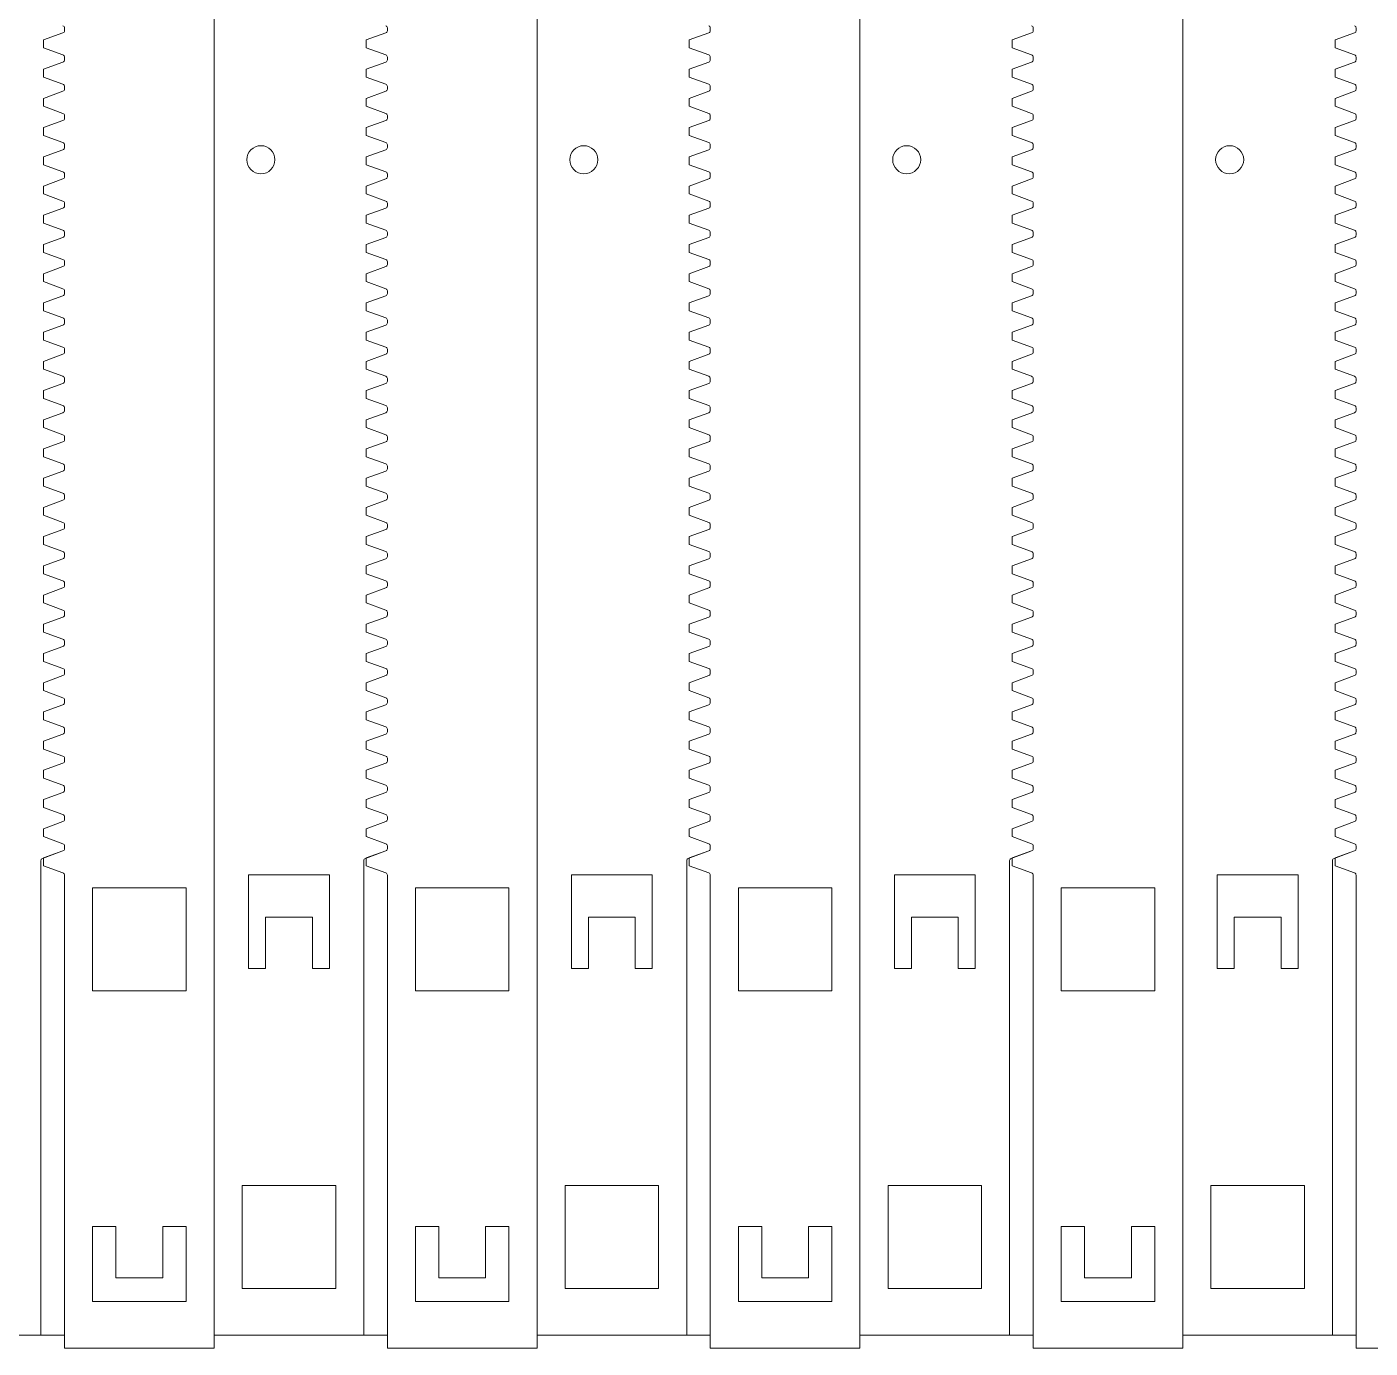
# Model space of a CAD drawing. Header units: millimetres. Extents: x -296 to 291, y -146 to 138.
# Drawn here: x -5.2 to 138.4, y -146 to -4.7 of the extents above; entities that cross this region are included whole.
import ezdxf

# ---------------------------------------------------------------- set-up
doc = ezdxf.new("R2010")
doc.units = ezdxf.units.MM
doc.header["$MEASUREMENT"] = 0
doc.layers.add('Layer 1', color=7, linetype='Continuous')

msp = doc.modelspace()

# ---------------------------------------------------------------- linework, layer by layer
at = {"layer": 'Layer 1', "color": 114, "lineweight": 9}
for points in [[(14.8692, -144.6025), (14.8692, 137.7001)], [(49.3887, -144.6025), (49.3887, 137.7001)], [(83.9082, -144.6025), (83.9082, 137.7001)], [(118.4277, -144.6025), (118.4277, 137.7001)], [(-1.2953, -7.7539), (-3.3808, -6.9948), (-3.3808, -6.152), (-1.2953, -5.3929)], [(-1.1308, -5.158), (-1.1308, -4.866)], [(33.2242, -7.7539), (31.1387, -6.9948), (31.1387, -6.152), (33.2242, -5.3929)], [(33.3887, -5.158), (33.3887, -4.866)], [(67.7437, -7.7539), (65.6582, -6.9948), (65.6582, -6.152), (67.7437, -5.3929)], [(67.9082, -5.158), (67.9082, -4.866)], [(102.2632, -7.7539), (100.1777, -6.9948), (100.1777, -6.152), (102.2632, -5.3929)], [(102.4277, -5.158), (102.4277, -4.866)], [(136.7827, -7.7539), (134.6972, -6.9948), (134.6972, -6.152), (136.7827, -5.3929)], [(136.9472, -5.158), (136.9472, -4.866)], [(-1.2953, -10.8767), (-3.3808, -10.1176), (-3.3808, -9.2748), (-1.2953, -8.5157)], [(-1.1308, -8.2808), (-1.1308, -7.9888)], [(33.2242, -10.8767), (31.1387, -10.1176), (31.1387, -9.2748), (33.2242, -8.5157)], [(33.3887, -8.2808), (33.3887, -7.9888)], [(67.7437, -10.8767), (65.6582, -10.1176), (65.6582, -9.2748), (67.7437, -8.5157)], [(67.9082, -8.2808), (67.9082, -7.9888)], [(102.2632, -10.8767), (100.1777, -10.1176), (100.1777, -9.2748), (102.2632, -8.5157)], [(102.4277, -8.2808), (102.4277, -7.9888)], [(136.7827, -10.8767), (134.6972, -10.1176), (134.6972, -9.2748), (136.7827, -8.5157)], [(136.9472, -8.2808), (136.9472, -7.9888)], [(-1.1308, -11.4036), (-1.1308, -11.1116)], [(33.3887, -11.4036), (33.3887, -11.1116)], [(67.9082, -11.4036), (67.9082, -11.1116)], [(102.4277, -11.4036), (102.4277, -11.1116)], [(136.9472, -11.4036), (136.9472, -11.1116)], [(-1.2953, -13.9995), (-3.3808, -13.2404), (-3.3808, -12.3976), (-1.2953, -11.6385)], [(33.2242, -13.9995), (31.1387, -13.2404), (31.1387, -12.3976), (33.2242, -11.6385)], [(67.7437, -13.9995), (65.6582, -13.2404), (65.6582, -12.3976), (67.7437, -11.6385)], [(102.2632, -13.9995), (100.1777, -13.2404), (100.1777, -12.3976), (102.2632, -11.6385)], [(136.7827, -13.9995), (134.6972, -13.2404), (134.6972, -12.3976), (136.7827, -11.6385)], [(-1.1308, -14.5264), (-1.1308, -14.2344)], [(33.3887, -14.5264), (33.3887, -14.2344)], [(67.9082, -14.5264), (67.9082, -14.2344)], [(102.4277, -14.5264), (102.4277, -14.2344)], [(136.9472, -14.5264), (136.9472, -14.2344)], [(-1.2953, -17.1223), (-3.3808, -16.3633), (-3.3808, -15.5204), (-1.2953, -14.7613)], [(33.2242, -17.1223), (31.1387, -16.3633), (31.1387, -15.5204), (33.2242, -14.7613)], [(67.7437, -17.1223), (65.6582, -16.3633), (65.6582, -15.5204), (67.7437, -14.7613)], [(102.2632, -17.1223), (100.1777, -16.3633), (100.1777, -15.5204), (102.2632, -14.7613)], [(136.7827, -17.1223), (134.6972, -16.3633), (134.6972, -15.5204), (136.7827, -14.7613)], [(-1.2953, -20.2451), (-3.3808, -19.4861), (-3.3808, -18.6432), (-1.2953, -17.8841)], [(-1.1308, -17.6492), (-1.1308, -17.3572)], [(33.2242, -20.2451), (31.1387, -19.4861), (31.1387, -18.6432), (33.2242, -17.8841)], [(33.3887, -17.6492), (33.3887, -17.3572)], [(67.7437, -20.2451), (65.6582, -19.4861), (65.6582, -18.6432), (67.7437, -17.8841)], [(67.9082, -17.6492), (67.9082, -17.3572)], [(102.2632, -20.2451), (100.1777, -19.4861), (100.1777, -18.6432), (102.2632, -17.8841)], [(102.4277, -17.6492), (102.4277, -17.3572)], [(136.7827, -20.2451), (134.6972, -19.4861), (134.6972, -18.6432), (136.7827, -17.8841)], [(136.9472, -17.6492), (136.9472, -17.3572)], [(-1.2953, -23.3679), (-3.3808, -22.6089), (-3.3808, -21.766), (-1.2953, -21.007)], [(-1.1308, -20.772), (-1.1308, -20.48)], [(33.2242, -23.3679), (31.1387, -22.6089), (31.1387, -21.766), (33.2242, -21.007)], [(33.3887, -20.772), (33.3887, -20.48)], [(67.7437, -23.3679), (65.6582, -22.6089), (65.6582, -21.766), (67.7437, -21.007)], [(67.9082, -20.772), (67.9082, -20.48)], [(102.2632, -23.3679), (100.1777, -22.6089), (100.1777, -21.766), (102.2632, -21.007)], [(102.4277, -20.772), (102.4277, -20.48)], [(136.7827, -23.3679), (134.6972, -22.6089), (134.6972, -21.766), (136.7827, -21.007)], [(136.9472, -20.772), (136.9472, -20.48)], [(-1.2953, -26.4907), (-3.3808, -25.7317), (-3.3808, -24.8888), (-1.2953, -24.1298)], [(-1.1308, -23.8948), (-1.1308, -23.6029)], [(33.2242, -26.4907), (31.1387, -25.7317), (31.1387, -24.8888), (33.2242, -24.1298)], [(33.3887, -23.8948), (33.3887, -23.6029)], [(67.7437, -26.4907), (65.6582, -25.7317), (65.6582, -24.8888), (67.7437, -24.1298)], [(67.9082, -23.8948), (67.9082, -23.6029)], [(102.2632, -26.4907), (100.1777, -25.7317), (100.1777, -24.8888), (102.2632, -24.1298)], [(102.4277, -23.8948), (102.4277, -23.6029)], [(136.7827, -26.4907), (134.6972, -25.7317), (134.6972, -24.8888), (136.7827, -24.1298)], [(136.9472, -23.8948), (136.9472, -23.6029)], [(-1.2953, -29.6135), (-3.3808, -28.8545), (-3.3808, -28.0116), (-1.2953, -27.2526)], [(-1.1308, -27.0176), (-1.1308, -26.7257)], [(33.2242, -29.6135), (31.1387, -28.8545), (31.1387, -28.0116), (33.2242, -27.2526)], [(33.3887, -27.0176), (33.3887, -26.7257)], [(67.7437, -29.6135), (65.6582, -28.8545), (65.6582, -28.0116), (67.7437, -27.2526)], [(67.9082, -27.0176), (67.9082, -26.7257)], [(102.2632, -29.6135), (100.1777, -28.8545), (100.1777, -28.0116), (102.2632, -27.2526)], [(102.4277, -27.0176), (102.4277, -26.7257)], [(136.7827, -29.6135), (134.6972, -28.8545), (134.6972, -28.0116), (136.7827, -27.2526)], [(136.9472, -27.0176), (136.9472, -26.7257)], [(-1.1308, -30.1405), (-1.1308, -29.8485)], [(33.3887, -30.1405), (33.3887, -29.8485)], [(67.9082, -30.1405), (67.9082, -29.8485)], [(102.4277, -30.1405), (102.4277, -29.8485)], [(136.9472, -30.1405), (136.9472, -29.8485)], [(-1.2953, -32.7364), (-3.3808, -31.9773), (-3.3808, -31.1344), (-1.2953, -30.3754)], [(33.2242, -32.7364), (31.1387, -31.9773), (31.1387, -31.1344), (33.2242, -30.3754)], [(67.7437, -32.7364), (65.6582, -31.9773), (65.6582, -31.1344), (67.7437, -30.3754)], [(102.2632, -32.7364), (100.1777, -31.9773), (100.1777, -31.1344), (102.2632, -30.3754)], [(136.7827, -32.7364), (134.6972, -31.9773), (134.6972, -31.1344), (136.7827, -30.3754)], [(-1.1308, -33.2633), (-1.1308, -32.9713)], [(33.3887, -33.2633), (33.3887, -32.9713)], [(67.9082, -33.2633), (67.9082, -32.9713)], [(102.4277, -33.2633), (102.4277, -32.9713)], [(136.9472, -33.2633), (136.9472, -32.9713)], [(-1.2953, -35.8592), (-3.3808, -35.1001), (-3.3808, -34.2572), (-1.2953, -33.4982)], [(33.2242, -35.8592), (31.1387, -35.1001), (31.1387, -34.2572), (33.2242, -33.4982)], [(67.7437, -35.8592), (65.6582, -35.1001), (65.6582, -34.2572), (67.7437, -33.4982)], [(102.2632, -35.8592), (100.1777, -35.1001), (100.1777, -34.2572), (102.2632, -33.4982)], [(136.7827, -35.8592), (134.6972, -35.1001), (134.6972, -34.2572), (136.7827, -33.4982)], [(-1.2953, -38.982), (-3.3808, -38.2229), (-3.3808, -37.38), (-1.2953, -36.621)], [(-1.1308, -36.3861), (-1.1308, -36.0941)], [(33.2242, -38.982), (31.1387, -38.2229), (31.1387, -37.38), (33.2242, -36.621)], [(33.3887, -36.3861), (33.3887, -36.0941)], [(67.7437, -38.982), (65.6582, -38.2229), (65.6582, -37.38), (67.7437, -36.621)], [(67.9082, -36.3861), (67.9082, -36.0941)], [(102.2632, -38.982), (100.1777, -38.2229), (100.1777, -37.38), (102.2632, -36.621)], [(102.4277, -36.3861), (102.4277, -36.0941)], [(136.7827, -38.982), (134.6972, -38.2229), (134.6972, -37.38), (136.7827, -36.621)], [(136.9472, -36.3861), (136.9472, -36.0941)], [(-1.2953, -42.1048), (-3.3808, -41.3457), (-3.3808, -40.5029), (-1.2953, -39.7438)], [(-1.1308, -39.5089), (-1.1308, -39.2169)], [(33.2242, -42.1048), (31.1387, -41.3457), (31.1387, -40.5029), (33.2242, -39.7438)], [(33.3887, -39.5089), (33.3887, -39.2169)], [(67.7437, -42.1048), (65.6582, -41.3457), (65.6582, -40.5029), (67.7437, -39.7438)], [(67.9082, -39.5089), (67.9082, -39.2169)], [(102.2632, -42.1048), (100.1777, -41.3457), (100.1777, -40.5029), (102.2632, -39.7438)], [(102.4277, -39.5089), (102.4277, -39.2169)], [(136.7827, -42.1048), (134.6972, -41.3457), (134.6972, -40.5029), (136.7827, -39.7438)], [(136.9472, -39.5089), (136.9472, -39.2169)], [(-1.2953, -45.2276), (-3.3808, -44.4685), (-3.3808, -43.6257), (-1.2953, -42.8666)], [(-1.1308, -42.6317), (-1.1308, -42.3397)], [(33.2242, -45.2276), (31.1387, -44.4685), (31.1387, -43.6257), (33.2242, -42.8666)], [(33.3887, -42.6317), (33.3887, -42.3397)], [(67.7437, -45.2276), (65.6582, -44.4685), (65.6582, -43.6257), (67.7437, -42.8666)], [(67.9082, -42.6317), (67.9082, -42.3397)], [(102.2632, -45.2276), (100.1777, -44.4685), (100.1777, -43.6257), (102.2632, -42.8666)], [(102.4277, -42.6317), (102.4277, -42.3397)], [(136.7827, -45.2276), (134.6972, -44.4685), (134.6972, -43.6257), (136.7827, -42.8666)], [(136.9472, -42.6317), (136.9472, -42.3397)], [(-1.1308, -45.7545), (-1.1308, -45.4625)], [(33.3887, -45.7545), (33.3887, -45.4625)], [(67.9082, -45.7545), (67.9082, -45.4625)], [(102.4277, -45.7545), (102.4277, -45.4625)], [(136.9472, -45.7545), (136.9472, -45.4625)], [(-1.2953, -48.3504), (-3.3808, -47.5913), (-3.3808, -46.7485), (-1.2953, -45.9894)], [(33.2242, -48.3504), (31.1387, -47.5913), (31.1387, -46.7485), (33.2242, -45.9894)], [(67.7437, -48.3504), (65.6582, -47.5913), (65.6582, -46.7485), (67.7437, -45.9894)], [(102.2632, -48.3504), (100.1777, -47.5913), (100.1777, -46.7485), (102.2632, -45.9894)], [(136.7827, -48.3504), (134.6972, -47.5913), (134.6972, -46.7485), (136.7827, -45.9894)], [(-1.1308, -48.8773), (-1.1308, -48.5853)], [(33.3887, -48.8773), (33.3887, -48.5853)], [(67.9082, -48.8773), (67.9082, -48.5853)], [(102.4277, -48.8773), (102.4277, -48.5853)], [(136.9472, -48.8773), (136.9472, -48.5853)], [(-1.2953, -51.4732), (-3.3808, -50.7141), (-3.3808, -49.8713), (-1.2953, -49.1122)], [(33.2242, -51.4732), (31.1387, -50.7141), (31.1387, -49.8713), (33.2242, -49.1122)], [(67.7437, -51.4732), (65.6582, -50.7141), (65.6582, -49.8713), (67.7437, -49.1122)], [(102.2632, -51.4732), (100.1777, -50.7141), (100.1777, -49.8713), (102.2632, -49.1122)], [(136.7827, -51.4732), (134.6972, -50.7141), (134.6972, -49.8713), (136.7827, -49.1122)], [(-1.2953, -54.596), (-3.3808, -53.8369), (-3.3808, -52.9941), (-1.2953, -52.235)], [(-1.1308, -52.0001), (-1.1308, -51.7081)], [(33.2242, -54.596), (31.1387, -53.8369), (31.1387, -52.9941), (33.2242, -52.235)], [(33.3887, -52.0001), (33.3887, -51.7081)], [(67.7437, -54.596), (65.6582, -53.8369), (65.6582, -52.9941), (67.7437, -52.235)], [(67.9082, -52.0001), (67.9082, -51.7081)], [(102.2632, -54.596), (100.1777, -53.8369), (100.1777, -52.9941), (102.2632, -52.235)], [(102.4277, -52.0001), (102.4277, -51.7081)], [(136.7827, -54.596), (134.6972, -53.8369), (134.6972, -52.9941), (136.7827, -52.235)], [(136.9472, -52.0001), (136.9472, -51.7081)], [(-1.2953, -57.7188), (-3.3808, -56.9597), (-3.3808, -56.1169), (-1.2953, -55.3578)], [(-1.1308, -55.1229), (-1.1308, -54.8309)], [(33.2242, -57.7188), (31.1387, -56.9597), (31.1387, -56.1169), (33.2242, -55.3578)], [(33.3887, -55.1229), (33.3887, -54.8309)], [(67.7437, -57.7188), (65.6582, -56.9597), (65.6582, -56.1169), (67.7437, -55.3578)], [(67.9082, -55.1229), (67.9082, -54.8309)], [(102.2632, -57.7188), (100.1777, -56.9597), (100.1777, -56.1169), (102.2632, -55.3578)], [(102.4277, -55.1229), (102.4277, -54.8309)], [(136.7827, -57.7188), (134.6972, -56.9597), (134.6972, -56.1169), (136.7827, -55.3578)], [(136.9472, -55.1229), (136.9472, -54.8309)], [(-1.2953, -60.8416), (-3.3808, -60.0826), (-3.3808, -59.2397), (-1.2953, -58.4806)], [(-1.1308, -58.2457), (-1.1308, -57.9537)], [(33.2242, -60.8416), (31.1387, -60.0826), (31.1387, -59.2397), (33.2242, -58.4806)], [(33.3887, -58.2457), (33.3887, -57.9537)], [(67.7437, -60.8416), (65.6582, -60.0826), (65.6582, -59.2397), (67.7437, -58.4806)], [(67.9082, -58.2457), (67.9082, -57.9537)], [(102.2632, -60.8416), (100.1777, -60.0826), (100.1777, -59.2397), (102.2632, -58.4806)], [(102.4277, -58.2457), (102.4277, -57.9537)], [(136.7827, -60.8416), (134.6972, -60.0826), (134.6972, -59.2397), (136.7827, -58.4806)], [(136.9472, -58.2457), (136.9472, -57.9537)], [(-1.2953, -63.9644), (-3.3808, -63.2054), (-3.3808, -62.3625), (-1.2953, -61.6034)], [(-1.1308, -61.3685), (-1.1308, -61.0765)], [(33.2242, -63.9644), (31.1387, -63.2054), (31.1387, -62.3625), (33.2242, -61.6034)], [(33.3887, -61.3685), (33.3887, -61.0765)], [(67.7437, -63.9644), (65.6582, -63.2054), (65.6582, -62.3625), (67.7437, -61.6034)], [(67.9082, -61.3685), (67.9082, -61.0765)], [(102.2632, -63.9644), (100.1777, -63.2054), (100.1777, -62.3625), (102.2632, -61.6034)], [(102.4277, -61.3685), (102.4277, -61.0765)], [(136.7827, -63.9644), (134.6972, -63.2054), (134.6972, -62.3625), (136.7827, -61.6034)], [(136.9472, -61.3685), (136.9472, -61.0765)], [(-1.1308, -64.4913), (-1.1308, -64.1993)], [(33.3887, -64.4913), (33.3887, -64.1993)], [(67.9082, -64.4913), (67.9082, -64.1993)], [(102.4277, -64.4913), (102.4277, -64.1993)], [(136.9472, -64.4913), (136.9472, -64.1993)], [(-1.2953, -67.0872), (-3.3808, -66.3282), (-3.3808, -65.4853), (-1.2953, -64.7263)], [(33.2242, -67.0872), (31.1387, -66.3282), (31.1387, -65.4853), (33.2242, -64.7263)], [(67.7437, -67.0872), (65.6582, -66.3282), (65.6582, -65.4853), (67.7437, -64.7263)], [(102.2632, -67.0872), (100.1777, -66.3282), (100.1777, -65.4853), (102.2632, -64.7263)], [(136.7827, -67.0872), (134.6972, -66.3282), (134.6972, -65.4853), (136.7827, -64.7263)], [(-1.1308, -67.6141), (-1.1308, -67.3222)], [(33.3887, -67.6141), (33.3887, -67.3222)], [(67.9082, -67.6141), (67.9082, -67.3222)], [(102.4277, -67.6141), (102.4277, -67.3222)], [(136.9472, -67.6141), (136.9472, -67.3222)], [(-1.2953, -70.21), (-3.3808, -69.451), (-3.3808, -68.6081), (-1.2953, -67.8491)], [(33.2242, -70.21), (31.1387, -69.451), (31.1387, -68.6081), (33.2242, -67.8491)], [(67.7437, -70.21), (65.6582, -69.451), (65.6582, -68.6081), (67.7437, -67.8491)], [(102.2632, -70.21), (100.1777, -69.451), (100.1777, -68.6081), (102.2632, -67.8491)], [(136.7827, -70.21), (134.6972, -69.451), (134.6972, -68.6081), (136.7827, -67.8491)], [(-1.2953, -73.3328), (-3.3808, -72.5738), (-3.3808, -71.7309), (-1.2953, -70.9719)], [(-1.1308, -70.7369), (-1.1308, -70.445)], [(33.2242, -73.3328), (31.1387, -72.5738), (31.1387, -71.7309), (33.2242, -70.9719)], [(33.3887, -70.7369), (33.3887, -70.445)], [(67.7437, -73.3328), (65.6582, -72.5738), (65.6582, -71.7309), (67.7437, -70.9719)], [(67.9082, -70.7369), (67.9082, -70.445)], [(102.2632, -73.3328), (100.1777, -72.5738), (100.1777, -71.7309), (102.2632, -70.9719)], [(102.4277, -70.7369), (102.4277, -70.445)], [(136.7827, -73.3328), (134.6972, -72.5738), (134.6972, -71.7309), (136.7827, -70.9719)], [(136.9472, -70.7369), (136.9472, -70.445)], [(-1.2953, -76.4557), (-3.3808, -75.6966), (-3.3808, -74.8537), (-1.2953, -74.0947)], [(-1.1308, -73.8597), (-1.1308, -73.5678)], [(33.2242, -76.4557), (31.1387, -75.6966), (31.1387, -74.8537), (33.2242, -74.0947)], [(33.3887, -73.8597), (33.3887, -73.5678)], [(67.7437, -76.4557), (65.6582, -75.6966), (65.6582, -74.8537), (67.7437, -74.0947)], [(67.9082, -73.8597), (67.9082, -73.5678)], [(102.2632, -76.4557), (100.1777, -75.6966), (100.1777, -74.8537), (102.2632, -74.0947)], [(102.4277, -73.8597), (102.4277, -73.5678)], [(136.7827, -76.4557), (134.6972, -75.6966), (134.6972, -74.8537), (136.7827, -74.0947)], [(136.9472, -73.8597), (136.9472, -73.5678)], [(-1.2953, -79.5785), (-3.3808, -78.8194), (-3.3808, -77.9765), (-1.2953, -77.2175)], [(-1.1308, -76.9826), (-1.1308, -76.6906)], [(33.2242, -79.5785), (31.1387, -78.8194), (31.1387, -77.9765), (33.2242, -77.2175)], [(33.3887, -76.9826), (33.3887, -76.6906)], [(67.7437, -79.5785), (65.6582, -78.8194), (65.6582, -77.9765), (67.7437, -77.2175)], [(67.9082, -76.9826), (67.9082, -76.6906)], [(102.2632, -79.5785), (100.1777, -78.8194), (100.1777, -77.9765), (102.2632, -77.2175)], [(102.4277, -76.9826), (102.4277, -76.6906)], [(136.7827, -79.5785), (134.6972, -78.8194), (134.6972, -77.9765), (136.7827, -77.2175)], [(136.9472, -76.9826), (136.9472, -76.6906)], [(-1.2953, -82.7013), (-3.3808, -81.9422), (-3.3808, -81.0993), (-1.2953, -80.3403)], [(-1.1308, -80.1054), (-1.1308, -79.8134)], [(33.2242, -82.7013), (31.1387, -81.9422), (31.1387, -81.0993), (33.2242, -80.3403)], [(33.3887, -80.1054), (33.3887, -79.8134)], [(67.7437, -82.7013), (65.6582, -81.9422), (65.6582, -81.0993), (67.7437, -80.3403)], [(67.9082, -80.1054), (67.9082, -79.8134)], [(102.2632, -82.7013), (100.1777, -81.9422), (100.1777, -81.0993), (102.2632, -80.3403)], [(102.4277, -80.1054), (102.4277, -79.8134)], [(136.7827, -82.7013), (134.6972, -81.9422), (134.6972, -81.0993), (136.7827, -80.3403)], [(136.9472, -80.1054), (136.9472, -79.8134)], [(-1.1308, -83.2282), (-1.1308, -82.9362)], [(33.3887, -83.2282), (33.3887, -82.9362)], [(67.9082, -83.2282), (67.9082, -82.9362)], [(102.4277, -83.2282), (102.4277, -82.9362)], [(136.9472, -83.2282), (136.9472, -82.9362)], [(-1.2953, -85.8241), (-3.3808, -85.065), (-3.3808, -84.2222), (-1.2953, -83.4631)], [(33.2242, -85.8241), (31.1387, -85.065), (31.1387, -84.2222), (33.2242, -83.4631)], [(67.7437, -85.8241), (65.6582, -85.065), (65.6582, -84.2222), (67.7437, -83.4631)], [(102.2632, -85.8241), (100.1777, -85.065), (100.1777, -84.2222), (102.2632, -83.4631)], [(136.7827, -85.8241), (134.6972, -85.065), (134.6972, -84.2222), (136.7827, -83.4631)], [(-1.1308, -86.351), (-1.1308, -86.059)], [(33.3887, -86.351), (33.3887, -86.059)], [(67.9082, -86.351), (67.9082, -86.059)], [(102.4277, -86.351), (102.4277, -86.059)], [(136.9472, -86.351), (136.9472, -86.059)], [(-1.2953, -88.9469), (-3.3808, -88.1878), (-3.3808, -87.345), (-1.2953, -86.5859)], [(33.2242, -88.9469), (31.1387, -88.1878), (31.1387, -87.345), (33.2242, -86.5859)], [(67.7437, -88.9469), (65.6582, -88.1878), (65.6582, -87.345), (67.7437, -86.5859)], [(102.2632, -88.9469), (100.1777, -88.1878), (100.1777, -87.345), (102.2632, -86.5859)], [(136.7827, -88.9469), (134.6972, -88.1878), (134.6972, -87.345), (136.7827, -86.5859)], [(-1.2953, -92.0697), (-3.3808, -91.3106), (-3.3808, -90.4678), (-1.2953, -89.7087)], [(-1.1308, -89.4738), (-1.1308, -89.1818)], [(33.2242, -92.0697), (31.1387, -91.3106), (31.1387, -90.4678), (33.2242, -89.7087)], [(33.3887, -89.4738), (33.3887, -89.1818)], [(67.7437, -92.0697), (65.6582, -91.3106), (65.6582, -90.4678), (67.7437, -89.7087)], [(67.9082, -89.4738), (67.9082, -89.1818)], [(102.2632, -92.0697), (100.1777, -91.3106), (100.1777, -90.4678), (102.2632, -89.7087)], [(102.4277, -89.4738), (102.4277, -89.1818)], [(136.7827, -92.0697), (134.6972, -91.3106), (134.6972, -90.4678), (136.7827, -89.7087)], [(136.9472, -89.4738), (136.9472, -89.1818)], [(-1.4003, -92.8726), (-3.4857, -93.6316)], [(-1.2953, -95.1925), (-3.3808, -94.4334), (-3.3808, -93.5906), (-1.2953, -92.8315)], [(-1.1308, -92.5966), (-1.1308, -92.3046)], [(33.1192, -92.8726), (31.0338, -93.6316)], [(33.2242, -95.1925), (31.1387, -94.4334), (31.1387, -93.5906), (33.2242, -92.8315)], [(33.3887, -92.5966), (33.3887, -92.3046)], [(67.6387, -92.8726), (65.5533, -93.6316)], [(67.7437, -95.1925), (65.6582, -94.4334), (65.6582, -93.5906), (67.7437, -92.8315)], [(67.9082, -92.5966), (67.9082, -92.3046)], [(102.1582, -92.8726), (100.0728, -93.6316)], [(102.2632, -95.1925), (100.1777, -94.4334), (100.1777, -93.5906), (102.2632, -92.8315)], [(102.4277, -92.5966), (102.4277, -92.3046)], [(136.6777, -92.8726), (134.5923, -93.6316)], [(136.7827, -95.1925), (134.6972, -94.4334), (134.6972, -93.5906), (136.7827, -92.8315)], [(136.9472, -92.5966), (136.9472, -92.3046)], [(-3.6503, -93.8665), (-3.6503, -144.6025)], [(30.8692, -93.8665), (30.8692, -144.6025)], [(65.3887, -93.8665), (65.3887, -144.6025)], [(99.9082, -93.8665), (99.9082, -144.6025)], [(134.4277, -93.8665), (134.4277, -144.6025)], [(-1.1308, -145.9868), (-1.1308, -95.4274)], [(33.3887, -145.9868), (33.3887, -95.4274)], [(67.9082, -145.9868), (67.9082, -95.4274)], [(102.4277, -145.9868), (102.4277, -95.4274)], [(136.9472, -145.9868), (136.9472, -95.4274)], [(17.8692, -139.6025), (17.8692, -128.6025), (27.8692, -128.6025), (27.8692, -139.6025), (17.8692, -139.6025)], [(52.3887, -139.6025), (52.3887, -128.6025), (62.3887, -128.6025), (62.3887, -139.6025), (52.3887, -139.6025)], [(86.9082, -139.6025), (86.9082, -128.6025), (96.9082, -128.6025), (96.9082, -139.6025), (86.9082, -139.6025)], [(121.4277, -139.6025), (121.4277, -128.6025), (131.4277, -128.6025), (131.4277, -139.6025), (121.4277, -139.6025)], [(1.8692, -132.9847), (4.3692, -132.9847), (4.3692, -138.4847), (9.3692, -138.4847), (9.3692, -132.9847), (11.8692, -132.9847), (11.8692, -140.9847), (1.8692, -140.9847), (1.8692, -132.9847)], [(36.3887, -132.9847), (38.8887, -132.9847), (38.8887, -138.4847), (43.8887, -138.4847), (43.8887, -132.9847), (46.3887, -132.9847), (46.3887, -140.9847), (36.3887, -140.9847), (36.3887, -132.9847)], [(70.9082, -132.9847), (73.4082, -132.9847), (73.4082, -138.4847), (78.4082, -138.4847), (78.4082, -132.9847), (80.9082, -132.9847), (80.9082, -140.9847), (70.9082, -140.9847), (70.9082, -132.9847)], [(105.4277, -132.9847), (107.9277, -132.9847), (107.9277, -138.4847), (112.9277, -138.4847), (112.9277, -132.9847), (115.4277, -132.9847), (115.4277, -140.9847), (105.4277, -140.9847), (105.4277, -132.9847)]]:
    msp.add_lwpolyline(points, dxfattribs=at)
at = {"layer": 'Layer 1', "color": 240, "lineweight": 9}
for points in [[(25.3692, -99.9017), (25.3692, -105.4017), (27.1887, -105.4017), (27.1887, -95.4017), (18.5498, -95.4017), (18.5498, -105.4017), (20.3692, -105.4017), (20.3692, -99.9017), (25.3692, -99.9017)], [(59.8887, -99.9017), (59.8887, -105.4017), (61.7082, -105.4017), (61.7082, -95.4017), (53.0693, -95.4017), (53.0693, -105.4017), (54.8887, -105.4017), (54.8887, -99.9017), (59.8887, -99.9017)], [(94.4082, -99.9017), (94.4082, -105.4017), (96.2277, -105.4017), (96.2277, -95.4017), (87.5888, -95.4017), (87.5888, -105.4017), (89.4082, -105.4017), (89.4082, -99.9017), (94.4082, -99.9017)], [(128.9277, -99.9017), (128.9277, -105.4017), (130.7472, -105.4017), (130.7472, -95.4017), (122.1083, -95.4017), (122.1083, -105.4017), (123.9277, -105.4017), (123.9277, -99.9017), (128.9277, -99.9017)], [(11.8692, -96.7837), (1.8692, -96.7837), (1.8692, -107.7837), (11.8692, -107.7837), (11.8692, -96.7837)], [(46.3887, -96.7837), (36.3887, -96.7837), (36.3887, -107.7837), (46.3887, -107.7837), (46.3887, -96.7837)], [(80.9082, -96.7837), (70.9082, -96.7837), (70.9082, -107.7837), (80.9082, -107.7837), (80.9082, -96.7837)], [(115.4277, -96.7837), (105.4277, -96.7837), (105.4277, -107.7837), (115.4277, -107.7837), (115.4277, -96.7837)]]:
    msp.add_lwpolyline(points, dxfattribs=at)
at = {"layer": 'Layer 1', "color": 175, "lineweight": 18}
msp.add_lwpolyline([(152.9472, -145.9868), (136.9472, -145.9868), (136.9472, -144.6025), (118.4277, -144.6025), (118.4277, -145.9868), (102.4277, -145.9868), (102.4277, -144.6025), (83.9082, -144.6025), (83.9082, -145.9868), (67.9082, -145.9868), (67.9082, -144.6025), (49.3887, -144.6025), (49.3887, -145.9868), (33.3887, -145.9868), (33.3887, -144.6025), (14.8692, -144.6025), (14.8692, -145.9868), (-1.1308, -145.9868), (-1.1308, -144.6025), (-19.6503, -144.6025)], dxfattribs=at)
at = {"layer": 'Layer 1', "color": 114, "lineweight": 9}
for points in [[(-1.1308, -4.866), (-1.1306, -4.7609), (-1.1964, -4.667), (-1.2953, -4.6311)], [(-1.2953, -5.3929), (-1.1964, -5.357), (-1.1306, -5.2631), (-1.1308, -5.158)], [(33.3887, -4.866), (33.3889, -4.7609), (33.3231, -4.667), (33.2242, -4.6311)], [(33.2242, -5.3929), (33.3231, -5.357), (33.3889, -5.2631), (33.3887, -5.158)], [(67.9082, -4.866), (67.9084, -4.7609), (67.8426, -4.667), (67.7437, -4.6311)], [(67.7437, -5.3929), (67.8426, -5.357), (67.9084, -5.2631), (67.9082, -5.158)], [(102.4277, -4.866), (102.4279, -4.7609), (102.3621, -4.667), (102.2632, -4.6311)], [(102.2632, -5.3929), (102.3621, -5.357), (102.4279, -5.2631), (102.4277, -5.158)], [(136.9472, -4.866), (136.9474, -4.7609), (136.8816, -4.667), (136.7827, -4.6311)], [(136.7827, -5.3929), (136.8816, -5.357), (136.9474, -5.2631), (136.9472, -5.158)], [(-1.1308, -7.9888), (-1.1306, -7.8837), (-1.1964, -7.7898), (-1.2953, -7.7539)], [(-1.2953, -8.5157), (-1.1964, -8.4798), (-1.1306, -8.3859), (-1.1308, -8.2808)], [(33.3887, -7.9888), (33.3889, -7.8837), (33.3231, -7.7898), (33.2242, -7.7539)], [(33.2242, -8.5157), (33.3231, -8.4798), (33.3889, -8.3859), (33.3887, -8.2808)], [(67.9082, -7.9888), (67.9084, -7.8837), (67.8426, -7.7898), (67.7437, -7.7539)], [(67.7437, -8.5157), (67.8426, -8.4798), (67.9084, -8.3859), (67.9082, -8.2808)], [(102.4277, -7.9888), (102.4279, -7.8837), (102.3621, -7.7898), (102.2632, -7.7539)], [(102.2632, -8.5157), (102.3621, -8.4798), (102.4279, -8.3859), (102.4277, -8.2808)], [(136.9472, -7.9888), (136.9474, -7.8837), (136.8816, -7.7898), (136.7827, -7.7539)], [(136.7827, -8.5157), (136.8816, -8.4798), (136.9474, -8.3859), (136.9472, -8.2808)], [(-1.1308, -11.1116), (-1.1306, -11.0065), (-1.1964, -10.9127), (-1.2953, -10.8767)], [(-1.2953, -11.6385), (-1.1964, -11.6026), (-1.1306, -11.5087), (-1.1308, -11.4036)], [(33.3887, -11.1116), (33.3889, -11.0065), (33.3231, -10.9127), (33.2242, -10.8767)], [(33.2242, -11.6385), (33.3231, -11.6026), (33.3889, -11.5087), (33.3887, -11.4036)], [(67.9082, -11.1116), (67.9084, -11.0065), (67.8426, -10.9127), (67.7437, -10.8767)], [(67.7437, -11.6385), (67.8426, -11.6026), (67.9084, -11.5087), (67.9082, -11.4036)], [(102.4277, -11.1116), (102.4279, -11.0065), (102.3621, -10.9127), (102.2632, -10.8767)], [(102.2632, -11.6385), (102.3621, -11.6026), (102.4279, -11.5087), (102.4277, -11.4036)], [(136.9472, -11.1116), (136.9474, -11.0065), (136.8816, -10.9127), (136.7827, -10.8767)], [(136.7827, -11.6385), (136.8816, -11.6026), (136.9474, -11.5087), (136.9472, -11.4036)], [(-1.1308, -14.2344), (-1.1306, -14.1293), (-1.1964, -14.0355), (-1.2953, -13.9995)], [(33.3887, -14.2344), (33.3889, -14.1293), (33.3231, -14.0355), (33.2242, -13.9995)], [(67.9082, -14.2344), (67.9084, -14.1293), (67.8426, -14.0355), (67.7437, -13.9995)], [(102.4277, -14.2344), (102.4279, -14.1293), (102.3621, -14.0355), (102.2632, -13.9995)], [(136.9472, -14.2344), (136.9474, -14.1293), (136.8816, -14.0355), (136.7827, -13.9995)], [(-1.2953, -14.7613), (-1.1964, -14.7254), (-1.1306, -14.6315), (-1.1308, -14.5264)], [(33.2242, -14.7613), (33.3231, -14.7254), (33.3889, -14.6315), (33.3887, -14.5264)], [(67.7437, -14.7613), (67.8426, -14.7254), (67.9084, -14.6315), (67.9082, -14.5264)], [(102.2632, -14.7613), (102.3621, -14.7254), (102.4279, -14.6315), (102.4277, -14.5264)], [(136.7827, -14.7613), (136.8816, -14.7254), (136.9474, -14.6315), (136.9472, -14.5264)], [(-1.1308, -17.3572), (-1.1306, -17.2521), (-1.1964, -17.1583), (-1.2953, -17.1223)], [(33.3887, -17.3572), (33.3889, -17.2521), (33.3231, -17.1583), (33.2242, -17.1223)], [(67.9082, -17.3572), (67.9084, -17.2521), (67.8426, -17.1583), (67.7437, -17.1223)], [(102.4277, -17.3572), (102.4279, -17.2521), (102.3621, -17.1583), (102.2632, -17.1223)], [(136.9472, -17.3572), (136.9474, -17.2521), (136.8816, -17.1583), (136.7827, -17.1223)], [(-1.2953, -17.8841), (-1.1964, -17.8482), (-1.1306, -17.7543), (-1.1308, -17.6492)], [(33.2242, -17.8841), (33.3231, -17.8482), (33.3889, -17.7543), (33.3887, -17.6492)], [(67.7437, -17.8841), (67.8426, -17.8482), (67.9084, -17.7543), (67.9082, -17.6492)], [(102.2632, -17.8841), (102.3621, -17.8482), (102.4279, -17.7543), (102.4277, -17.6492)], [(136.7827, -17.8841), (136.8816, -17.8482), (136.9474, -17.7543), (136.9472, -17.6492)], [(-1.1308, -20.48), (-1.1306, -20.3749), (-1.1964, -20.2811), (-1.2953, -20.2451)], [(-1.2953, -21.007), (-1.1964, -20.971), (-1.1306, -20.8771), (-1.1308, -20.772)], [(33.3887, -20.48), (33.3889, -20.3749), (33.3231, -20.2811), (33.2242, -20.2451)], [(33.2242, -21.007), (33.3231, -20.971), (33.3889, -20.8771), (33.3887, -20.772)], [(67.9082, -20.48), (67.9084, -20.3749), (67.8426, -20.2811), (67.7437, -20.2451)], [(67.7437, -21.007), (67.8426, -20.971), (67.9084, -20.8771), (67.9082, -20.772)], [(102.4277, -20.48), (102.4279, -20.3749), (102.3621, -20.2811), (102.2632, -20.2451)], [(102.2632, -21.007), (102.3621, -20.971), (102.4279, -20.8771), (102.4277, -20.772)], [(136.9472, -20.48), (136.9474, -20.3749), (136.8816, -20.2811), (136.7827, -20.2451)], [(136.7827, -21.007), (136.8816, -20.971), (136.9474, -20.8771), (136.9472, -20.772)], [(-1.1308, -23.6029), (-1.1306, -23.4978), (-1.1964, -23.4039), (-1.2953, -23.3679)], [(-1.2953, -24.1298), (-1.1964, -24.0938), (-1.1306, -23.9999), (-1.1308, -23.8948)], [(33.3887, -23.6029), (33.3889, -23.4978), (33.3231, -23.4039), (33.2242, -23.3679)], [(33.2242, -24.1298), (33.3231, -24.0938), (33.3889, -23.9999), (33.3887, -23.8948)], [(67.9082, -23.6029), (67.9084, -23.4978), (67.8426, -23.4039), (67.7437, -23.3679)], [(67.7437, -24.1298), (67.8426, -24.0938), (67.9084, -23.9999), (67.9082, -23.8948)], [(102.4277, -23.6029), (102.4279, -23.4978), (102.3621, -23.4039), (102.2632, -23.3679)], [(102.2632, -24.1298), (102.3621, -24.0938), (102.4279, -23.9999), (102.4277, -23.8948)], [(136.9472, -23.6029), (136.9474, -23.4978), (136.8816, -23.4039), (136.7827, -23.3679)], [(136.7827, -24.1298), (136.8816, -24.0938), (136.9474, -23.9999), (136.9472, -23.8948)], [(-1.1308, -26.7257), (-1.1306, -26.6206), (-1.1964, -26.5267), (-1.2953, -26.4907)], [(-1.2953, -27.2526), (-1.1964, -27.2166), (-1.1306, -27.1227), (-1.1308, -27.0176)], [(33.3887, -26.7257), (33.3889, -26.6206), (33.3231, -26.5267), (33.2242, -26.4907)], [(33.2242, -27.2526), (33.3231, -27.2166), (33.3889, -27.1227), (33.3887, -27.0176)], [(67.9082, -26.7257), (67.9084, -26.6206), (67.8426, -26.5267), (67.7437, -26.4907)], [(67.7437, -27.2526), (67.8426, -27.2166), (67.9084, -27.1227), (67.9082, -27.0176)], [(102.4277, -26.7257), (102.4279, -26.6206), (102.3621, -26.5267), (102.2632, -26.4907)], [(102.2632, -27.2526), (102.3621, -27.2166), (102.4279, -27.1227), (102.4277, -27.0176)], [(136.9472, -26.7257), (136.9474, -26.6206), (136.8816, -26.5267), (136.7827, -26.4907)], [(136.7827, -27.2526), (136.8816, -27.2166), (136.9474, -27.1227), (136.9472, -27.0176)], [(-1.1308, -29.8485), (-1.1306, -29.7434), (-1.1964, -29.6495), (-1.2953, -29.6135)], [(-1.2953, -30.3754), (-1.1964, -30.3394), (-1.1306, -30.2456), (-1.1308, -30.1405)], [(33.3887, -29.8485), (33.3889, -29.7434), (33.3231, -29.6495), (33.2242, -29.6135)], [(33.2242, -30.3754), (33.3231, -30.3394), (33.3889, -30.2456), (33.3887, -30.1405)], [(67.9082, -29.8485), (67.9084, -29.7434), (67.8426, -29.6495), (67.7437, -29.6135)], [(67.7437, -30.3754), (67.8426, -30.3394), (67.9084, -30.2456), (67.9082, -30.1405)], [(102.4277, -29.8485), (102.4279, -29.7434), (102.3621, -29.6495), (102.2632, -29.6135)], [(102.2632, -30.3754), (102.3621, -30.3394), (102.4279, -30.2456), (102.4277, -30.1405)], [(136.9472, -29.8485), (136.9474, -29.7434), (136.8816, -29.6495), (136.7827, -29.6135)], [(136.7827, -30.3754), (136.8816, -30.3394), (136.9474, -30.2456), (136.9472, -30.1405)], [(-1.1308, -32.9713), (-1.1306, -32.8662), (-1.1964, -32.7723), (-1.2953, -32.7364)], [(33.3887, -32.9713), (33.3889, -32.8662), (33.3231, -32.7723), (33.2242, -32.7364)], [(67.9082, -32.9713), (67.9084, -32.8662), (67.8426, -32.7723), (67.7437, -32.7364)], [(102.4277, -32.9713), (102.4279, -32.8662), (102.3621, -32.7723), (102.2632, -32.7364)], [(136.9472, -32.9713), (136.9474, -32.8662), (136.8816, -32.7723), (136.7827, -32.7364)], [(-1.2953, -33.4982), (-1.1964, -33.4622), (-1.1306, -33.3684), (-1.1308, -33.2633)], [(33.2242, -33.4982), (33.3231, -33.4622), (33.3889, -33.3684), (33.3887, -33.2633)], [(67.7437, -33.4982), (67.8426, -33.4622), (67.9084, -33.3684), (67.9082, -33.2633)], [(102.2632, -33.4982), (102.3621, -33.4622), (102.4279, -33.3684), (102.4277, -33.2633)], [(136.7827, -33.4982), (136.8816, -33.4622), (136.9474, -33.3684), (136.9472, -33.2633)], [(-1.1308, -36.0941), (-1.1306, -35.989), (-1.1964, -35.8951), (-1.2953, -35.8592)], [(33.3887, -36.0941), (33.3889, -35.989), (33.3231, -35.8951), (33.2242, -35.8592)], [(67.9082, -36.0941), (67.9084, -35.989), (67.8426, -35.8951), (67.7437, -35.8592)], [(102.4277, -36.0941), (102.4279, -35.989), (102.3621, -35.8951), (102.2632, -35.8592)], [(136.9472, -36.0941), (136.9474, -35.989), (136.8816, -35.8951), (136.7827, -35.8592)], [(-1.2953, -36.621), (-1.1964, -36.585), (-1.1306, -36.4912), (-1.1308, -36.3861)], [(33.2242, -36.621), (33.3231, -36.585), (33.3889, -36.4912), (33.3887, -36.3861)], [(67.7437, -36.621), (67.8426, -36.585), (67.9084, -36.4912), (67.9082, -36.3861)], [(102.2632, -36.621), (102.3621, -36.585), (102.4279, -36.4912), (102.4277, -36.3861)], [(136.7827, -36.621), (136.8816, -36.585), (136.9474, -36.4912), (136.9472, -36.3861)], [(-1.1308, -39.2169), (-1.1306, -39.1118), (-1.1964, -39.0179), (-1.2953, -38.982)], [(-1.2953, -39.7438), (-1.1964, -39.7078), (-1.1306, -39.614), (-1.1308, -39.5089)], [(33.3887, -39.2169), (33.3889, -39.1118), (33.3231, -39.0179), (33.2242, -38.982)], [(33.2242, -39.7438), (33.3231, -39.7078), (33.3889, -39.614), (33.3887, -39.5089)], [(67.9082, -39.2169), (67.9084, -39.1118), (67.8426, -39.0179), (67.7437, -38.982)], [(67.7437, -39.7438), (67.8426, -39.7078), (67.9084, -39.614), (67.9082, -39.5089)], [(102.4277, -39.2169), (102.4279, -39.1118), (102.3621, -39.0179), (102.2632, -38.982)], [(102.2632, -39.7438), (102.3621, -39.7078), (102.4279, -39.614), (102.4277, -39.5089)], [(136.9472, -39.2169), (136.9474, -39.1118), (136.8816, -39.0179), (136.7827, -38.982)], [(136.7827, -39.7438), (136.8816, -39.7078), (136.9474, -39.614), (136.9472, -39.5089)], [(-1.1308, -42.3397), (-1.1306, -42.2346), (-1.1964, -42.1407), (-1.2953, -42.1048)], [(-1.2953, -42.8666), (-1.1964, -42.8307), (-1.1306, -42.7368), (-1.1308, -42.6317)], [(33.3887, -42.3397), (33.3889, -42.2346), (33.3231, -42.1407), (33.2242, -42.1048)], [(33.2242, -42.8666), (33.3231, -42.8307), (33.3889, -42.7368), (33.3887, -42.6317)], [(67.9082, -42.3397), (67.9084, -42.2346), (67.8426, -42.1407), (67.7437, -42.1048)], [(67.7437, -42.8666), (67.8426, -42.8307), (67.9084, -42.7368), (67.9082, -42.6317)], [(102.4277, -42.3397), (102.4279, -42.2346), (102.3621, -42.1407), (102.2632, -42.1048)], [(102.2632, -42.8666), (102.3621, -42.8307), (102.4279, -42.7368), (102.4277, -42.6317)], [(136.9472, -42.3397), (136.9474, -42.2346), (136.8816, -42.1407), (136.7827, -42.1048)], [(136.7827, -42.8666), (136.8816, -42.8307), (136.9474, -42.7368), (136.9472, -42.6317)], [(-1.1308, -45.4625), (-1.1306, -45.3574), (-1.1964, -45.2635), (-1.2953, -45.2276)], [(-1.2953, -45.9894), (-1.1964, -45.9535), (-1.1306, -45.8596), (-1.1308, -45.7545)], [(33.3887, -45.4625), (33.3889, -45.3574), (33.3231, -45.2635), (33.2242, -45.2276)], [(33.2242, -45.9894), (33.3231, -45.9535), (33.3889, -45.8596), (33.3887, -45.7545)], [(67.9082, -45.4625), (67.9084, -45.3574), (67.8426, -45.2635), (67.7437, -45.2276)], [(67.7437, -45.9894), (67.8426, -45.9535), (67.9084, -45.8596), (67.9082, -45.7545)], [(102.4277, -45.4625), (102.4279, -45.3574), (102.3621, -45.2635), (102.2632, -45.2276)], [(102.2632, -45.9894), (102.3621, -45.9535), (102.4279, -45.8596), (102.4277, -45.7545)], [(136.9472, -45.4625), (136.9474, -45.3574), (136.8816, -45.2635), (136.7827, -45.2276)], [(136.7827, -45.9894), (136.8816, -45.9535), (136.9474, -45.8596), (136.9472, -45.7545)], [(-1.1308, -48.5853), (-1.1306, -48.4802), (-1.1964, -48.3863), (-1.2953, -48.3504)], [(33.3887, -48.5853), (33.3889, -48.4802), (33.3231, -48.3863), (33.2242, -48.3504)], [(67.9082, -48.5853), (67.9084, -48.4802), (67.8426, -48.3863), (67.7437, -48.3504)], [(102.4277, -48.5853), (102.4279, -48.4802), (102.3621, -48.3863), (102.2632, -48.3504)], [(136.9472, -48.5853), (136.9474, -48.4802), (136.8816, -48.3863), (136.7827, -48.3504)], [(-1.2953, -49.1122), (-1.1964, -49.0763), (-1.1306, -48.9824), (-1.1308, -48.8773)], [(33.2242, -49.1122), (33.3231, -49.0763), (33.3889, -48.9824), (33.3887, -48.8773)], [(67.7437, -49.1122), (67.8426, -49.0763), (67.9084, -48.9824), (67.9082, -48.8773)], [(102.2632, -49.1122), (102.3621, -49.0763), (102.4279, -48.9824), (102.4277, -48.8773)], [(136.7827, -49.1122), (136.8816, -49.0763), (136.9474, -48.9824), (136.9472, -48.8773)], [(-1.1308, -51.7081), (-1.1306, -51.603), (-1.1964, -51.5091), (-1.2953, -51.4732)], [(33.3887, -51.7081), (33.3889, -51.603), (33.3231, -51.5091), (33.2242, -51.4732)], [(67.9082, -51.7081), (67.9084, -51.603), (67.8426, -51.5091), (67.7437, -51.4732)], [(102.4277, -51.7081), (102.4279, -51.603), (102.3621, -51.5091), (102.2632, -51.4732)], [(136.9472, -51.7081), (136.9474, -51.603), (136.8816, -51.5091), (136.7827, -51.4732)], [(-1.2953, -52.235), (-1.1964, -52.1991), (-1.1306, -52.1052), (-1.1308, -52.0001)], [(33.2242, -52.235), (33.3231, -52.1991), (33.3889, -52.1052), (33.3887, -52.0001)], [(67.7437, -52.235), (67.8426, -52.1991), (67.9084, -52.1052), (67.9082, -52.0001)], [(102.2632, -52.235), (102.3621, -52.1991), (102.4279, -52.1052), (102.4277, -52.0001)], [(136.7827, -52.235), (136.8816, -52.1991), (136.9474, -52.1052), (136.9472, -52.0001)], [(-1.1308, -54.8309), (-1.1306, -54.7258), (-1.1964, -54.6319), (-1.2953, -54.596)], [(-1.2953, -55.3578), (-1.1964, -55.3219), (-1.1306, -55.228), (-1.1308, -55.1229)], [(33.3887, -54.8309), (33.3889, -54.7258), (33.3231, -54.6319), (33.2242, -54.596)], [(33.2242, -55.3578), (33.3231, -55.3219), (33.3889, -55.228), (33.3887, -55.1229)], [(67.9082, -54.8309), (67.9084, -54.7258), (67.8426, -54.6319), (67.7437, -54.596)], [(67.7437, -55.3578), (67.8426, -55.3219), (67.9084, -55.228), (67.9082, -55.1229)], [(102.4277, -54.8309), (102.4279, -54.7258), (102.3621, -54.6319), (102.2632, -54.596)], [(102.2632, -55.3578), (102.3621, -55.3219), (102.4279, -55.228), (102.4277, -55.1229)], [(136.9472, -54.8309), (136.9474, -54.7258), (136.8816, -54.6319), (136.7827, -54.596)], [(136.7827, -55.3578), (136.8816, -55.3219), (136.9474, -55.228), (136.9472, -55.1229)], [(-1.1308, -57.9537), (-1.1306, -57.8486), (-1.1964, -57.7548), (-1.2953, -57.7188)], [(-1.2953, -58.4806), (-1.1964, -58.4447), (-1.1306, -58.3508), (-1.1308, -58.2457)], [(33.3887, -57.9537), (33.3889, -57.8486), (33.3231, -57.7548), (33.2242, -57.7188)], [(33.2242, -58.4806), (33.3231, -58.4447), (33.3889, -58.3508), (33.3887, -58.2457)], [(67.9082, -57.9537), (67.9084, -57.8486), (67.8426, -57.7548), (67.7437, -57.7188)], [(67.7437, -58.4806), (67.8426, -58.4447), (67.9084, -58.3508), (67.9082, -58.2457)], [(102.4277, -57.9537), (102.4279, -57.8486), (102.3621, -57.7548), (102.2632, -57.7188)], [(102.2632, -58.4806), (102.3621, -58.4447), (102.4279, -58.3508), (102.4277, -58.2457)], [(136.9472, -57.9537), (136.9474, -57.8486), (136.8816, -57.7548), (136.7827, -57.7188)], [(136.7827, -58.4806), (136.8816, -58.4447), (136.9474, -58.3508), (136.9472, -58.2457)], [(-1.1308, -61.0765), (-1.1306, -60.9714), (-1.1964, -60.8776), (-1.2953, -60.8416)], [(-1.2953, -61.6034), (-1.1964, -61.5675), (-1.1306, -61.4736), (-1.1308, -61.3685)], [(33.3887, -61.0765), (33.3889, -60.9714), (33.3231, -60.8776), (33.2242, -60.8416)], [(33.2242, -61.6034), (33.3231, -61.5675), (33.3889, -61.4736), (33.3887, -61.3685)], [(67.9082, -61.0765), (67.9084, -60.9714), (67.8426, -60.8776), (67.7437, -60.8416)], [(67.7437, -61.6034), (67.8426, -61.5675), (67.9084, -61.4736), (67.9082, -61.3685)], [(102.4277, -61.0765), (102.4279, -60.9714), (102.3621, -60.8776), (102.2632, -60.8416)], [(102.2632, -61.6034), (102.3621, -61.5675), (102.4279, -61.4736), (102.4277, -61.3685)], [(136.9472, -61.0765), (136.9474, -60.9714), (136.8816, -60.8776), (136.7827, -60.8416)], [(136.7827, -61.6034), (136.8816, -61.5675), (136.9474, -61.4736), (136.9472, -61.3685)], [(-1.1308, -64.1993), (-1.1306, -64.0942), (-1.1964, -64.0004), (-1.2953, -63.9644)], [(-1.2953, -64.7263), (-1.1964, -64.6903), (-1.1306, -64.5964), (-1.1308, -64.4913)], [(33.3887, -64.1993), (33.3889, -64.0942), (33.3231, -64.0004), (33.2242, -63.9644)], [(33.2242, -64.7263), (33.3231, -64.6903), (33.3889, -64.5964), (33.3887, -64.4913)], [(67.9082, -64.1993), (67.9084, -64.0942), (67.8426, -64.0004), (67.7437, -63.9644)], [(67.7437, -64.7263), (67.8426, -64.6903), (67.9084, -64.5964), (67.9082, -64.4913)], [(102.4277, -64.1993), (102.4279, -64.0942), (102.3621, -64.0004), (102.2632, -63.9644)], [(102.2632, -64.7263), (102.3621, -64.6903), (102.4279, -64.5964), (102.4277, -64.4913)], [(136.9472, -64.1993), (136.9474, -64.0942), (136.8816, -64.0004), (136.7827, -63.9644)], [(136.7827, -64.7263), (136.8816, -64.6903), (136.9474, -64.5964), (136.9472, -64.4913)], [(-1.1308, -67.3222), (-1.1306, -67.2171), (-1.1964, -67.1232), (-1.2953, -67.0872)], [(33.3887, -67.3222), (33.3889, -67.2171), (33.3231, -67.1232), (33.2242, -67.0872)], [(67.9082, -67.3222), (67.9084, -67.2171), (67.8426, -67.1232), (67.7437, -67.0872)], [(102.4277, -67.3222), (102.4279, -67.2171), (102.3621, -67.1232), (102.2632, -67.0872)], [(136.9472, -67.3222), (136.9474, -67.2171), (136.8816, -67.1232), (136.7827, -67.0872)], [(-1.2953, -67.8491), (-1.1964, -67.8131), (-1.1306, -67.7192), (-1.1308, -67.6141)], [(33.2242, -67.8491), (33.3231, -67.8131), (33.3889, -67.7192), (33.3887, -67.6141)], [(67.7437, -67.8491), (67.8426, -67.8131), (67.9084, -67.7192), (67.9082, -67.6141)], [(102.2632, -67.8491), (102.3621, -67.8131), (102.4279, -67.7192), (102.4277, -67.6141)], [(136.7827, -67.8491), (136.8816, -67.8131), (136.9474, -67.7192), (136.9472, -67.6141)], [(-1.1308, -70.445), (-1.1306, -70.3399), (-1.1964, -70.246), (-1.2953, -70.21)], [(33.3887, -70.445), (33.3889, -70.3399), (33.3231, -70.246), (33.2242, -70.21)], [(67.9082, -70.445), (67.9084, -70.3399), (67.8426, -70.246), (67.7437, -70.21)], [(102.4277, -70.445), (102.4279, -70.3399), (102.3621, -70.246), (102.2632, -70.21)], [(136.9472, -70.445), (136.9474, -70.3399), (136.8816, -70.246), (136.7827, -70.21)], [(-1.2953, -70.9719), (-1.1964, -70.9359), (-1.1306, -70.842), (-1.1308, -70.7369)], [(33.2242, -70.9719), (33.3231, -70.9359), (33.3889, -70.842), (33.3887, -70.7369)], [(67.7437, -70.9719), (67.8426, -70.9359), (67.9084, -70.842), (67.9082, -70.7369)], [(102.2632, -70.9719), (102.3621, -70.9359), (102.4279, -70.842), (102.4277, -70.7369)], [(136.7827, -70.9719), (136.8816, -70.9359), (136.9474, -70.842), (136.9472, -70.7369)], [(-1.1308, -73.5678), (-1.1306, -73.4627), (-1.1964, -73.3688), (-1.2953, -73.3328)], [(-1.2953, -74.0947), (-1.1964, -74.0587), (-1.1306, -73.9648), (-1.1308, -73.8597)], [(33.3887, -73.5678), (33.3889, -73.4627), (33.3231, -73.3688), (33.2242, -73.3328)], [(33.2242, -74.0947), (33.3231, -74.0587), (33.3889, -73.9648), (33.3887, -73.8597)], [(67.9082, -73.5678), (67.9084, -73.4627), (67.8426, -73.3688), (67.7437, -73.3328)], [(67.7437, -74.0947), (67.8426, -74.0587), (67.9084, -73.9648), (67.9082, -73.8597)], [(102.4277, -73.5678), (102.4279, -73.4627), (102.3621, -73.3688), (102.2632, -73.3328)], [(102.2632, -74.0947), (102.3621, -74.0587), (102.4279, -73.9648), (102.4277, -73.8597)], [(136.9472, -73.5678), (136.9474, -73.4627), (136.8816, -73.3688), (136.7827, -73.3328)], [(136.7827, -74.0947), (136.8816, -74.0587), (136.9474, -73.9648), (136.9472, -73.8597)], [(-1.1308, -76.6906), (-1.1306, -76.5855), (-1.1964, -76.4916), (-1.2953, -76.4557)], [(-1.2953, -77.2175), (-1.1964, -77.1815), (-1.1306, -77.0877), (-1.1308, -76.9826)], [(33.3887, -76.6906), (33.3889, -76.5855), (33.3231, -76.4916), (33.2242, -76.4557)], [(33.2242, -77.2175), (33.3231, -77.1815), (33.3889, -77.0877), (33.3887, -76.9826)], [(67.9082, -76.6906), (67.9084, -76.5855), (67.8426, -76.4916), (67.7437, -76.4557)], [(67.7437, -77.2175), (67.8426, -77.1815), (67.9084, -77.0877), (67.9082, -76.9826)], [(102.4277, -76.6906), (102.4279, -76.5855), (102.3621, -76.4916), (102.2632, -76.4557)], [(102.2632, -77.2175), (102.3621, -77.1815), (102.4279, -77.0877), (102.4277, -76.9826)], [(136.9472, -76.6906), (136.9474, -76.5855), (136.8816, -76.4916), (136.7827, -76.4557)], [(136.7827, -77.2175), (136.8816, -77.1815), (136.9474, -77.0877), (136.9472, -76.9826)], [(-1.1308, -79.8134), (-1.1306, -79.7083), (-1.1964, -79.6144), (-1.2953, -79.5785)], [(-1.2953, -80.3403), (-1.1964, -80.3043), (-1.1306, -80.2105), (-1.1308, -80.1054)], [(33.3887, -79.8134), (33.3889, -79.7083), (33.3231, -79.6144), (33.2242, -79.5785)], [(33.2242, -80.3403), (33.3231, -80.3043), (33.3889, -80.2105), (33.3887, -80.1054)], [(67.9082, -79.8134), (67.9084, -79.7083), (67.8426, -79.6144), (67.7437, -79.5785)], [(67.7437, -80.3403), (67.8426, -80.3043), (67.9084, -80.2105), (67.9082, -80.1054)], [(102.4277, -79.8134), (102.4279, -79.7083), (102.3621, -79.6144), (102.2632, -79.5785)], [(102.2632, -80.3403), (102.3621, -80.3043), (102.4279, -80.2105), (102.4277, -80.1054)], [(136.9472, -79.8134), (136.9474, -79.7083), (136.8816, -79.6144), (136.7827, -79.5785)], [(136.7827, -80.3403), (136.8816, -80.3043), (136.9474, -80.2105), (136.9472, -80.1054)], [(-1.1308, -82.9362), (-1.1306, -82.8311), (-1.1964, -82.7372), (-1.2953, -82.7013)], [(-1.2953, -83.4631), (-1.1964, -83.4271), (-1.1306, -83.3333), (-1.1308, -83.2282)], [(33.3887, -82.9362), (33.3889, -82.8311), (33.3231, -82.7372), (33.2242, -82.7013)], [(33.2242, -83.4631), (33.3231, -83.4271), (33.3889, -83.3333), (33.3887, -83.2282)], [(67.9082, -82.9362), (67.9084, -82.8311), (67.8426, -82.7372), (67.7437, -82.7013)], [(67.7437, -83.4631), (67.8426, -83.4271), (67.9084, -83.3333), (67.9082, -83.2282)], [(102.4277, -82.9362), (102.4279, -82.8311), (102.3621, -82.7372), (102.2632, -82.7013)], [(102.2632, -83.4631), (102.3621, -83.4271), (102.4279, -83.3333), (102.4277, -83.2282)], [(136.9472, -82.9362), (136.9474, -82.8311), (136.8816, -82.7372), (136.7827, -82.7013)], [(136.7827, -83.4631), (136.8816, -83.4271), (136.9474, -83.3333), (136.9472, -83.2282)], [(-1.1308, -86.059), (-1.1306, -85.9539), (-1.1964, -85.86), (-1.2953, -85.8241)], [(33.3887, -86.059), (33.3889, -85.9539), (33.3231, -85.86), (33.2242, -85.8241)], [(67.9082, -86.059), (67.9084, -85.9539), (67.8426, -85.86), (67.7437, -85.8241)], [(102.4277, -86.059), (102.4279, -85.9539), (102.3621, -85.86), (102.2632, -85.8241)], [(136.9472, -86.059), (136.9474, -85.9539), (136.8816, -85.86), (136.7827, -85.8241)], [(-1.2953, -86.5859), (-1.1964, -86.55), (-1.1306, -86.4561), (-1.1308, -86.351)], [(33.2242, -86.5859), (33.3231, -86.55), (33.3889, -86.4561), (33.3887, -86.351)], [(67.7437, -86.5859), (67.8426, -86.55), (67.9084, -86.4561), (67.9082, -86.351)], [(102.2632, -86.5859), (102.3621, -86.55), (102.4279, -86.4561), (102.4277, -86.351)], [(136.7827, -86.5859), (136.8816, -86.55), (136.9474, -86.4561), (136.9472, -86.351)], [(-1.1308, -89.1818), (-1.1306, -89.0767), (-1.1964, -88.9828), (-1.2953, -88.9469)], [(33.3887, -89.1818), (33.3889, -89.0767), (33.3231, -88.9828), (33.2242, -88.9469)], [(67.9082, -89.1818), (67.9084, -89.0767), (67.8426, -88.9828), (67.7437, -88.9469)], [(102.4277, -89.1818), (102.4279, -89.0767), (102.3621, -88.9828), (102.2632, -88.9469)], [(136.9472, -89.1818), (136.9474, -89.0767), (136.8816, -88.9828), (136.7827, -88.9469)], [(-1.2953, -89.7087), (-1.1964, -89.6728), (-1.1306, -89.5789), (-1.1308, -89.4738)], [(33.2242, -89.7087), (33.3231, -89.6728), (33.3889, -89.5789), (33.3887, -89.4738)], [(67.7437, -89.7087), (67.8426, -89.6728), (67.9084, -89.5789), (67.9082, -89.4738)], [(102.2632, -89.7087), (102.3621, -89.6728), (102.4279, -89.5789), (102.4277, -89.4738)], [(136.7827, -89.7087), (136.8816, -89.6728), (136.9474, -89.5789), (136.9472, -89.4738)], [(-1.1308, -92.3046), (-1.1306, -92.1995), (-1.1964, -92.1056), (-1.2953, -92.0697)], [(-1.2953, -92.8315), (-1.1964, -92.7956), (-1.1306, -92.7017), (-1.1308, -92.5966)], [(33.3887, -92.3046), (33.3889, -92.1995), (33.3231, -92.1056), (33.2242, -92.0697)], [(33.2242, -92.8315), (33.3231, -92.7956), (33.3889, -92.7017), (33.3887, -92.5966)], [(67.9082, -92.3046), (67.9084, -92.1995), (67.8426, -92.1056), (67.7437, -92.0697)], [(67.7437, -92.8315), (67.8426, -92.7956), (67.9084, -92.7017), (67.9082, -92.5966)], [(102.4277, -92.3046), (102.4279, -92.1995), (102.3621, -92.1056), (102.2632, -92.0697)], [(102.2632, -92.8315), (102.3621, -92.7956), (102.4279, -92.7017), (102.4277, -92.5966)], [(136.9472, -92.3046), (136.9474, -92.1995), (136.8816, -92.1056), (136.7827, -92.0697)], [(136.7827, -92.8315), (136.8816, -92.7956), (136.9474, -92.7017), (136.9472, -92.5966)], [(-3.4857, -93.6316), (-3.5843, -93.6676), (-3.6501, -93.7615), (-3.6503, -93.8665)], [(31.0338, -93.6316), (30.9352, -93.6676), (30.8694, -93.7615), (30.8692, -93.8665)], [(65.5533, -93.6316), (65.4547, -93.6676), (65.3889, -93.7615), (65.3887, -93.8665)], [(100.0728, -93.6316), (99.9742, -93.6676), (99.9084, -93.7615), (99.9082, -93.8665)], [(134.5923, -93.6316), (134.4937, -93.6676), (134.4279, -93.7615), (134.4277, -93.8665)], [(-1.1308, -95.4274), (-1.1306, -95.3223), (-1.1964, -95.2284), (-1.2953, -95.1925)], [(33.3887, -95.4274), (33.3889, -95.3223), (33.3231, -95.2284), (33.2242, -95.1925)], [(67.9082, -95.4274), (67.9084, -95.3223), (67.8426, -95.2284), (67.7437, -95.1925)], [(102.4277, -95.4274), (102.4279, -95.3223), (102.3621, -95.2284), (102.2632, -95.1925)], [(136.9472, -95.4274), (136.9474, -95.3223), (136.8816, -95.2284), (136.7827, -95.1925)]]:
    msp.add_open_spline(points, degree=3, dxfattribs=at)
at = {"layer": 'Layer 1', "color": 240, "lineweight": 9}
for points in [[(19.8693, -17.4519), (19.0409, -17.4519), (18.3694, -18.1235), (18.3694, -18.9519), (18.3694, -19.7804), (19.0409, -20.4519), (19.8693, -20.4519), (20.6979, -20.4519), (21.3693, -19.7804), (21.3693, -18.9519), (21.3693, -18.1235), (20.6979, -17.4519), (19.8693, -17.4519)], [(54.3888, -17.4519), (53.5604, -17.4519), (52.8889, -18.1235), (52.8889, -18.9519), (52.8889, -19.7804), (53.5604, -20.4519), (54.3888, -20.4519), (55.2174, -20.4519), (55.8888, -19.7804), (55.8888, -18.9519), (55.8888, -18.1235), (55.2174, -17.4519), (54.3888, -17.4519)], [(88.9083, -17.4519), (88.0799, -17.4519), (87.4084, -18.1235), (87.4084, -18.9519), (87.4084, -19.7804), (88.0799, -20.4519), (88.9083, -20.4519), (89.7369, -20.4519), (90.4083, -19.7804), (90.4083, -18.9519), (90.4083, -18.1235), (89.7369, -17.4519), (88.9083, -17.4519)], [(123.4278, -17.4519), (122.5994, -17.4519), (121.9279, -18.1235), (121.9279, -18.9519), (121.9279, -19.7804), (122.5994, -20.4519), (123.4278, -20.4519), (124.2564, -20.4519), (124.9278, -19.7804), (124.9278, -18.9519), (124.9278, -18.1235), (124.2564, -17.4519), (123.4278, -17.4519)]]:
    msp.add_open_spline(points, degree=3, knots=[0, 0, 0, 0, 1, 1, 1, 2, 2, 2, 3, 3, 3, 4, 4, 4, 4], dxfattribs=at)

doc.saveas('drawing.dxf')
